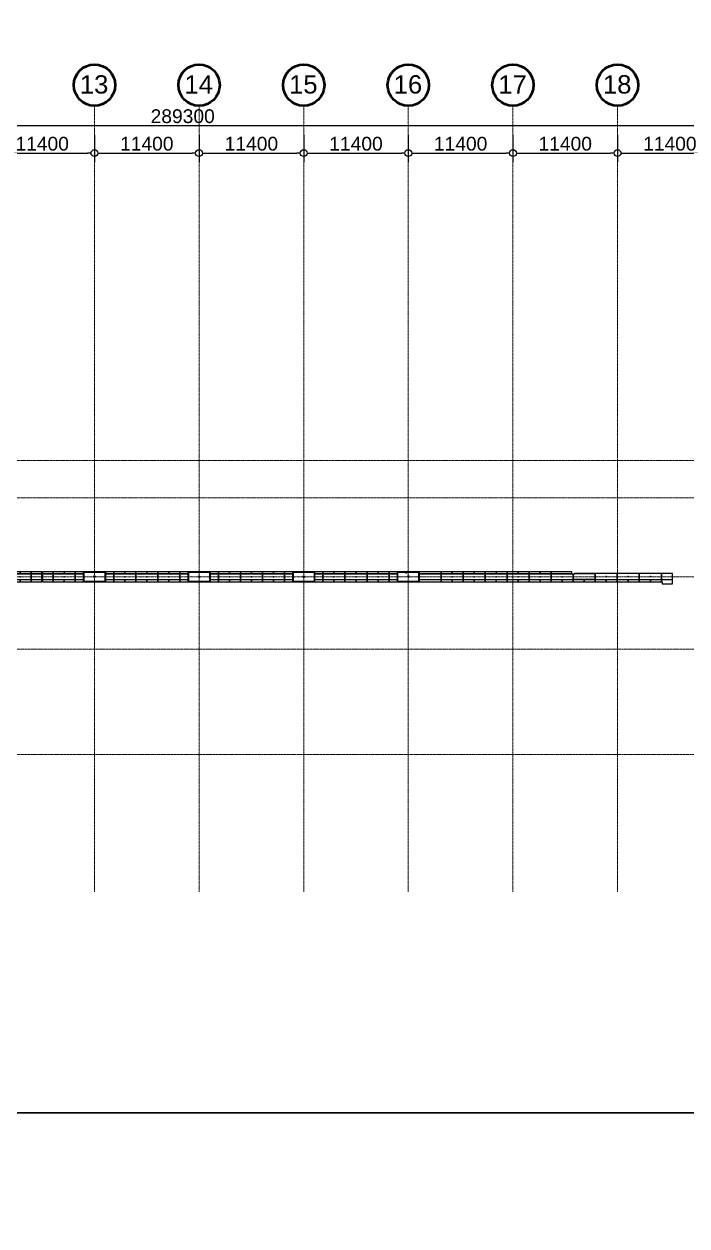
# Model space of a CAD drawing. Header units: millimetres. Extents: x -70132 to 394080, y -1879526 to 121974.
# Drawn here: x 127857 to 200096, y -1177026 to -1046022 of the extents above; entities that cross this region are included whole.
import ezdxf

# ---------------------------------------------------------------- set-up
doc = ezdxf.new("R2010")
doc.units = ezdxf.units.MM
doc.linetypes.add('DPA_Grid _ Level 100', pattern=[10, 5.5, -1.6, 1.3, -1.6])
for name, color, linetype in [('000 - CONCRETE_COL_HATCH_', 251, 'Continuous'), ('000 - CONCRETE_WALL_HATCH_', 251, 'Continuous'), ('000 - CONCRETE_WALL_MAIN_COLOR_1', 5, 'Continuous'), ('000 - CONCRETE_WALL_MAIN_COLOR_2', 1, 'Continuous'), ('009 - AHP_06_PANEL_MAIN_COLOR_1', 3, 'Continuous'), ('009 - AHP_06_PANEL_SYMBOL_', 251, 'Continuous')]:
    doc.layers.add(name, color=color, linetype=linetype)
for name, color, linetype, lineweight in [('A-ANNO-DIMS', 1, 'Continuous', 9), ('S-GRID', 251, 'Continuous', 9), ('S-GRID-IDEN', 3, 'Continuous', 50)]:
    doc.layers.add(name, color=color, linetype=linetype, lineweight=lineweight)
doc.styles.add('Arial', font='arial.ttf', dxfattribs={"height": 1500})
doc.styles.add('Arial_1', font='arial.ttf', dxfattribs={"height": 2000})
doc.styles.add('Arial_2', font='arial.ttf', dxfattribs={"height": 3})
doc.dimstyles.new('DPA-DIM-3_0_C-C', dxfattribs={"dimscale": 304.8, "dimtxt": 1530.3891, "dimasz": 2.46063, "dimexe": 3.28084, "dimexo": 0.0625, "dimgap": 0.82021, "dimtad": 1, "dimdec": 0, "dimzin": 0, "dimdsep": 46, "dimtxsty": 'Arial_2', "dimblk1": 'DOTBLANK', "dimblk2": 'DOTBLANK', "dimsah": 1, "dimcen": 0.09, "dimdle": 3.28084, "dimadec": 8, "dimazin": 0, "dimtfac": 1, "dimtdec": 4, "dimtix": 1, "dimtmove": 0, "dimatfit": 3, "dimfxl": 6.56168, "dimfxlon": 1, "dimtvp": 1, "dimtolj": 1, "dimtzin": 0, "dimarcsym": 2})
pattern_1 = [(37.5, (0, 0), (-0.314967, 9.63412), [0, -7.6, 0, -8.5, 0, -8.125]), (7.5, (0, 0), (8.84888, 14.11073), [0, -4.1, 0, -6.85, 0, -2.625]), (327.5, (-6.15, 0), (15.57071, 0.028295), [0, -2.5, 0, -9, 0, -11.75]), (317.5, (-6.15, 0), (15.03063, 4.38838), [0, -1.25, 0, -5.9, 0, -6.75])]

# ---------------------------------------------------------------- blocks, each defined once
blk = doc.blocks.new('Grid - 100 Scale-2291345-4160-01 UPPER PLATFORM LEVEL - REFLECTED CEILING PLAN')
at = {"layer": 'S-GRID-IDEN'}
blk.add_circle((0, 0), 4.5, dxfattribs=at)
blk = doc.blocks.new('_DotBlank')
at = {"color": 0, "linetype": 'ByBlock', "lineweight": -2}
blk.add_line((-0.5, 0), (-1, 0), dxfattribs=at)
blk.add_circle((0, 0), 0.5, dxfattribs=at)
blk = doc.blocks.new('DIMBLOCK1-4160-01 UPPER PLATFORM LEVEL - REFLECTED CEILING PLAN')
at = {"layer": 'A-ANNO-DIMS', "color": 0, "lineweight": -2, "transparency": 16777216}
for p, q in [((-913915, 54739), (-913915, 51758)), ((-624615, 54739), (-624615, 51758)), ((-913165, 52758), (-625365, 52758))]:
    blk.add_line(p, q, dxfattribs=at)
at = {"layer": 'Defpoints', "color": 0, "transparency": 16777216}
for p in [(-913915, 54758), (-624615, 54758), (-624615, 52758)]:
    blk.add_point(p, dxfattribs=at)
at = {"layer": 'A-ANNO-DIMS', "color": 0, "lineweight": -2, "transparency": 16777216, "xscale": 750, "yscale": 750, "zscale": 750, "rotation": 180}
blk.add_blockref('_DotBlank', (-913915, 52758), dxfattribs=at)
at = {"layer": 'A-ANNO-DIMS', "color": 0, "lineweight": -2, "transparency": 16777216, "xscale": 750, "yscale": 750, "zscale": 750}
blk.add_blockref('_DotBlank', (-624615, 52758), dxfattribs=at)
at = {"layer": 'A-ANNO-DIMS', "color": 0, "transparency": 16777216, "insert": (-769265, 53774), "char_height": 1500, "width": 8306.48, "attachment_point": 5, "style": 'Arial_1'}
blk.add_mtext('\\A1;289300', dxfattribs=at)
blk = doc.blocks.new('DIMBLOCK13-4160-01 UPPER PLATFORM LEVEL - REFLECTED CEILING PLAN')
at = {"layer": 'A-ANNO-DIMS', "color": 0, "lineweight": -2, "transparency": 16777216}
for p, q in [((-790280, 51739), (-790280, 48758)), ((-778880, 51739), (-778880, 48758)), ((-789530, 49758), (-779630, 49758))]:
    blk.add_line(p, q, dxfattribs=at)
at = {"layer": 'Defpoints', "color": 0, "transparency": 16777216}
for p in [(-790280, 51758), (-778880, 51758), (-778880, 49758)]:
    blk.add_point(p, dxfattribs=at)
at = {"layer": 'A-ANNO-DIMS', "color": 0, "lineweight": -2, "transparency": 16777216, "xscale": 750, "yscale": 750, "zscale": 750, "rotation": 180}
blk.add_blockref('_DotBlank', (-790280, 49758), dxfattribs=at)
at = {"layer": 'A-ANNO-DIMS', "color": 0, "lineweight": -2, "transparency": 16777216, "xscale": 750, "yscale": 750, "zscale": 750}
blk.add_blockref('_DotBlank', (-778880, 49758), dxfattribs=at)
at = {"layer": 'A-ANNO-DIMS', "color": 0, "transparency": 16777216, "insert": (-784580, 50774), "char_height": 1500, "width": 6922.07, "attachment_point": 5, "style": 'Arial_1'}
blk.add_mtext('\\A1;11400', dxfattribs=at)
blk = doc.blocks.new('DIMBLOCK14-4160-01 UPPER PLATFORM LEVEL - REFLECTED CEILING PLAN')
at = {"layer": 'A-ANNO-DIMS', "color": 0, "lineweight": -2, "transparency": 16777216}
for p, q in [((-778880, 51739), (-778880, 48758)), ((-767480, 51739), (-767480, 48758)), ((-778130, 49758), (-768230, 49758))]:
    blk.add_line(p, q, dxfattribs=at)
at = {"layer": 'Defpoints', "color": 0, "transparency": 16777216}
for p in [(-778880, 51758), (-767480, 51758), (-767480, 49758)]:
    blk.add_point(p, dxfattribs=at)
at = {"layer": 'A-ANNO-DIMS', "color": 0, "lineweight": -2, "transparency": 16777216, "xscale": 750, "yscale": 750, "zscale": 750, "rotation": 180}
blk.add_blockref('_DotBlank', (-778880, 49758), dxfattribs=at)
at = {"layer": 'A-ANNO-DIMS', "color": 0, "lineweight": -2, "transparency": 16777216, "xscale": 750, "yscale": 750, "zscale": 750}
blk.add_blockref('_DotBlank', (-767480, 49758), dxfattribs=at)
at = {"layer": 'A-ANNO-DIMS', "color": 0, "transparency": 16777216, "insert": (-773180, 50774), "char_height": 1500, "width": 6922.07, "attachment_point": 5, "style": 'Arial_1'}
blk.add_mtext('\\A1;11400', dxfattribs=at)
blk = doc.blocks.new('DIMBLOCK15-4160-01 UPPER PLATFORM LEVEL - REFLECTED CEILING PLAN')
at = {"layer": 'A-ANNO-DIMS', "color": 0, "lineweight": -2, "transparency": 16777216}
for p, q in [((-767480, 51739), (-767480, 48758)), ((-756080, 51739), (-756080, 48758)), ((-766730, 49758), (-756830, 49758))]:
    blk.add_line(p, q, dxfattribs=at)
at = {"layer": 'Defpoints', "color": 0, "transparency": 16777216}
for p in [(-767480, 51758), (-756080, 51758), (-756080, 49758)]:
    blk.add_point(p, dxfattribs=at)
at = {"layer": 'A-ANNO-DIMS', "color": 0, "lineweight": -2, "transparency": 16777216, "xscale": 750, "yscale": 750, "zscale": 750, "rotation": 180}
blk.add_blockref('_DotBlank', (-767480, 49758), dxfattribs=at)
at = {"layer": 'A-ANNO-DIMS', "color": 0, "lineweight": -2, "transparency": 16777216, "xscale": 750, "yscale": 750, "zscale": 750}
blk.add_blockref('_DotBlank', (-756080, 49758), dxfattribs=at)
at = {"layer": 'A-ANNO-DIMS', "color": 0, "transparency": 16777216, "insert": (-761780, 50774), "char_height": 1500, "width": 6922.07, "attachment_point": 5, "style": 'Arial_1'}
blk.add_mtext('\\A1;11400', dxfattribs=at)
blk = doc.blocks.new('DIMBLOCK16-4160-01 UPPER PLATFORM LEVEL - REFLECTED CEILING PLAN')
at = {"layer": 'A-ANNO-DIMS', "color": 0, "lineweight": -2, "transparency": 16777216}
for p, q in [((-756080, 51739), (-756080, 48758)), ((-744680, 51739), (-744680, 48758)), ((-755330, 49758), (-745430, 49758))]:
    blk.add_line(p, q, dxfattribs=at)
at = {"layer": 'Defpoints', "color": 0, "transparency": 16777216}
for p in [(-756080, 51758), (-744680, 51758), (-744680, 49758)]:
    blk.add_point(p, dxfattribs=at)
at = {"layer": 'A-ANNO-DIMS', "color": 0, "lineweight": -2, "transparency": 16777216, "xscale": 750, "yscale": 750, "zscale": 750, "rotation": 180}
blk.add_blockref('_DotBlank', (-756080, 49758), dxfattribs=at)
at = {"layer": 'A-ANNO-DIMS', "color": 0, "lineweight": -2, "transparency": 16777216, "xscale": 750, "yscale": 750, "zscale": 750}
blk.add_blockref('_DotBlank', (-744680, 49758), dxfattribs=at)
at = {"layer": 'A-ANNO-DIMS', "color": 0, "transparency": 16777216, "insert": (-750380, 50774), "char_height": 1500, "width": 6922.07, "attachment_point": 5, "style": 'Arial_1'}
blk.add_mtext('\\A1;11400', dxfattribs=at)
blk = doc.blocks.new('DIMBLOCK17-4160-01 UPPER PLATFORM LEVEL - REFLECTED CEILING PLAN')
at = {"layer": 'A-ANNO-DIMS', "color": 0, "lineweight": -2, "transparency": 16777216}
for p, q in [((-744680, 51739), (-744680, 48758)), ((-733280, 51739), (-733280, 48758)), ((-743930, 49758), (-734030, 49758))]:
    blk.add_line(p, q, dxfattribs=at)
at = {"layer": 'Defpoints', "color": 0, "transparency": 16777216}
for p in [(-744680, 51758), (-733280, 51758), (-733280, 49758)]:
    blk.add_point(p, dxfattribs=at)
at = {"layer": 'A-ANNO-DIMS', "color": 0, "lineweight": -2, "transparency": 16777216, "xscale": 750, "yscale": 750, "zscale": 750, "rotation": 180}
blk.add_blockref('_DotBlank', (-744680, 49758), dxfattribs=at)
at = {"layer": 'A-ANNO-DIMS', "color": 0, "lineweight": -2, "transparency": 16777216, "xscale": 750, "yscale": 750, "zscale": 750}
blk.add_blockref('_DotBlank', (-733280, 49758), dxfattribs=at)
at = {"layer": 'A-ANNO-DIMS', "color": 0, "transparency": 16777216, "insert": (-738980, 50774), "char_height": 1500, "width": 6922.07, "attachment_point": 5, "style": 'Arial_1'}
blk.add_mtext('\\A1;11400', dxfattribs=at)
blk = doc.blocks.new('DIMBLOCK18-4160-01 UPPER PLATFORM LEVEL - REFLECTED CEILING PLAN')
at = {"layer": 'A-ANNO-DIMS', "color": 0, "lineweight": -2, "transparency": 16777216}
for p, q in [((-733280, 51739), (-733280, 48758)), ((-721880, 51739), (-721880, 48758)), ((-732530, 49758), (-722630, 49758))]:
    blk.add_line(p, q, dxfattribs=at)
at = {"layer": 'Defpoints', "color": 0, "transparency": 16777216}
for p in [(-733280, 51758), (-721880, 51758), (-721880, 49758)]:
    blk.add_point(p, dxfattribs=at)
at = {"layer": 'A-ANNO-DIMS', "color": 0, "lineweight": -2, "transparency": 16777216, "xscale": 750, "yscale": 750, "zscale": 750, "rotation": 180}
blk.add_blockref('_DotBlank', (-733280, 49758), dxfattribs=at)
at = {"layer": 'A-ANNO-DIMS', "color": 0, "lineweight": -2, "transparency": 16777216, "xscale": 750, "yscale": 750, "zscale": 750}
blk.add_blockref('_DotBlank', (-721880, 49758), dxfattribs=at)
at = {"layer": 'A-ANNO-DIMS', "color": 0, "transparency": 16777216, "insert": (-727580, 50774), "char_height": 1500, "width": 6922.07, "attachment_point": 5, "style": 'Arial_1'}
blk.add_mtext('\\A1;11400', dxfattribs=at)
blk = doc.blocks.new('DIMBLOCK19-4160-01 UPPER PLATFORM LEVEL - REFLECTED CEILING PLAN')
at = {"layer": 'A-ANNO-DIMS', "color": 0, "lineweight": -2, "transparency": 16777216}
for p, q in [((-721880, 51739), (-721880, 48758)), ((-710480, 51739), (-710480, 48758)), ((-721130, 49758), (-711230, 49758))]:
    blk.add_line(p, q, dxfattribs=at)
at = {"layer": 'Defpoints', "color": 0, "transparency": 16777216}
for p in [(-721880, 51758), (-710480, 51758), (-710480, 49758)]:
    blk.add_point(p, dxfattribs=at)
at = {"layer": 'A-ANNO-DIMS', "color": 0, "lineweight": -2, "transparency": 16777216, "xscale": 750, "yscale": 750, "zscale": 750, "rotation": 180}
blk.add_blockref('_DotBlank', (-721880, 49758), dxfattribs=at)
at = {"layer": 'A-ANNO-DIMS', "color": 0, "lineweight": -2, "transparency": 16777216, "xscale": 750, "yscale": 750, "zscale": 750}
blk.add_blockref('_DotBlank', (-710480, 49758), dxfattribs=at)
at = {"layer": 'A-ANNO-DIMS', "color": 0, "transparency": 16777216, "insert": (-716180, 50774), "char_height": 1500, "width": 6922.07, "attachment_point": 5, "style": 'Arial_1'}
blk.add_mtext('\\A1;11400', dxfattribs=at)
blk = doc.blocks.new('*U1157')
blk.add_point((0, 0))
at = {"layer": '009 - AHP_06_PANEL_MAIN_COLOR_1'}
blk.add_lwpolyline([(-1200, -100), (1200, -100), (1200, 100), (-1200, 100)], close=True, dxfattribs=at)
blk = doc.blocks.new('*U1158')
at = {"layer": '009 - AHP_06_PANEL_MAIN_COLOR_1'}
blk.add_lwpolyline([(0, -100), (905, -100), (905, 100), (0, 100)], close=True, dxfattribs=at)
at = {"layer": '009 - AHP_06_PANEL_SYMBOL_'}
blk.add_point((0, 0), dxfattribs=at)
blk = doc.blocks.new('*U1159')
at = {"layer": '009 - AHP_06_PANEL_MAIN_COLOR_1'}
blk.add_lwpolyline([(0, -100), (905, -100), (905, 100), (0, 100)], close=True, dxfattribs=at)
at = {"layer": '009 - AHP_06_PANEL_SYMBOL_'}
blk.add_point((0, 0), dxfattribs=at)
blk = doc.blocks.new('*U1160')
at = {"layer": '009 - AHP_06_PANEL_MAIN_COLOR_1'}
blk.add_lwpolyline([(0, -300), (905, -300), (905, 300), (0, 300)], close=True, dxfattribs=at)
at = {"layer": '009 - AHP_06_PANEL_SYMBOL_'}
blk.add_point((0, 0), dxfattribs=at)
blk = doc.blocks.new('*U1165')
blk.add_point((0, 0))
at = {"layer": '009 - AHP_06_PANEL_MAIN_COLOR_1'}
blk.add_lwpolyline([(-1200, -300), (1200, -300), (1200, 300), (-1200, 300)], close=True, dxfattribs=at)
blk = doc.blocks.new('*U1166')
at = {"layer": '009 - AHP_06_PANEL_MAIN_COLOR_1'}
blk.add_lwpolyline([(0, -300), (905, -300), (905, 300), (0, 300)], close=True, dxfattribs=at)
at = {"layer": '009 - AHP_06_PANEL_SYMBOL_'}
blk.add_point((0, 0), dxfattribs=at)
blk = doc.blocks.new('*U1189')
at = {"layer": '009 - AHP_06_PANEL_MAIN_COLOR_1'}
blk.add_lwpolyline([(0, -320), (1205, -320), (1205, 320), (0, 320)], close=True, dxfattribs=at)
at = {"layer": '009 - AHP_06_PANEL_SYMBOL_'}
blk.add_point((0, 0), dxfattribs=at)
blk = doc.blocks.new('*U1188')
blk.add_point((0, 0))
at = {"layer": '009 - AHP_06_PANEL_MAIN_COLOR_1'}
blk.add_lwpolyline([(-1200, -320), (1200, -320), (1200, 320), (-1200, 320)], close=True, dxfattribs=at)
blk = doc.blocks.new('*U1176')
at = {"layer": '009 - AHP_06_PANEL_MAIN_COLOR_1'}
blk.add_lwpolyline([(0, -100), (2255, -100), (2255, 100), (0, 100)], close=True, dxfattribs=at)
at = {"layer": '009 - AHP_06_PANEL_SYMBOL_'}
blk.add_point((0, 0), dxfattribs=at)
blk = doc.blocks.new('*U1194')
at = {"layer": '009 - AHP_06_PANEL_MAIN_COLOR_1'}
blk.add_lwpolyline([(0, -200), (75, -200), (75, -408), (1205, -408), (1205, 0), (0, 0), (0, -200), (0, -200), (0, -200), (0, -200), (0, -200), (0, -200)], close=True, dxfattribs=at)
blk = doc.blocks.new('*U1198')
at = {"layer": '000 - CONCRETE_COL_HATCH_'}
h = blk.add_hatch(dxfattribs=at)
h.set_pattern_fill('AR-CONC', color=256, scale=50)
h.paths.add_polyline_path([(-1125, 500), (1125, 500), (1125, -500), (-1125, -500)])
at = {"layer": '000 - CONCRETE_WALL_HATCH_'}
h = blk.add_hatch(dxfattribs=at)
h.set_pattern_fill('AR-SAND', color=256, scale=5)
h.set_pattern_definition(pattern_1)
h.paths.add_polyline_path([(-1165, 540), (-1175, 550), (-1175, -550), (-1165, -540)])
h = blk.add_hatch(dxfattribs=at)
h.set_pattern_fill('AR-SAND', color=256, scale=5)
h.set_pattern_definition(pattern_1)
h.paths.add_polyline_path([(1175, 550), (-1175, 550), (-1165, 540), (1165, 540)])
h = blk.add_hatch(dxfattribs=at)
h.set_pattern_fill('ANSI37', color=256, scale=15)
h.paths.add_polyline_path([(-1125, 500), (-1165, 540), (-1165, -540), (-1125, -500)])
h = blk.add_hatch(dxfattribs=at)
h.set_pattern_fill('ANSI37', color=256, scale=15)
h.paths.add_polyline_path([(-50, 50), (50, 50), (90, 90), (-90, 90)])
h = blk.add_hatch(dxfattribs=at)
h.set_pattern_fill('ANSI37', color=256, scale=15)
h.paths.add_polyline_path([(50, 50), (50, -50), (90, -90), (90, 90)])
h = blk.add_hatch(dxfattribs=at)
h.set_pattern_fill('AR-SAND', color=256, scale=5)
h.set_pattern_definition(pattern_1)
h.paths.add_polyline_path([(1175, 550), (1165, 540), (1165, -540), (1175, -550)])
h = blk.add_hatch(dxfattribs=at)
h.set_pattern_fill('AR-SAND', color=256, scale=5)
h.set_pattern_definition(pattern_1)
h.paths.add_polyline_path([(1165, -540), (-1165, -540), (-1175, -550), (1175, -550)])
h = blk.add_hatch(dxfattribs=at)
h.set_pattern_fill('ANSI37', color=256, scale=15)
h.paths.add_polyline_path([(50, -50), (-50, -50), (-90, -90), (90, -90)])
blk.add_point((0, 0))
at = {"layer": '000 - CONCRETE_WALL_MAIN_COLOR_1'}
blk.add_lwpolyline([(-1125, 500), (1125, 500), (1125, -500), (-1125, -500)], close=True, dxfattribs=at)
at = {"layer": '000 - CONCRETE_WALL_MAIN_COLOR_2'}
for points in [[(-1165, 540), (-1175, 550), (-1175, -550), (-1165, -540)], [(1175, 550), (-1175, 550), (-1165, 540), (1165, 540)], [(1165, 540), (-1165, 540), (-1125, 500), (1125, 500)], [(-1125, 500), (-1165, 540), (-1165, -540), (-1125, -500), (-1125, 500)], [(1165, 540), (1125, 500), (1125, -500), (1165, -540)], [(1175, 550), (1165, 540), (1165, -540), (1175, -550)], [(1165, -540), (-1165, -540), (-1175, -550), (1175, -550)], [(1125, -500), (-1125, -500), (-1165, -540), (1165, -540)]]:
    blk.add_lwpolyline(points, close=True, dxfattribs=at)
blk = doc.blocks.new('*U1199')
at = {"layer": '000 - CONCRETE_COL_HATCH_'}
h = blk.add_hatch(dxfattribs=at)
h.set_pattern_fill('AR-CONC', color=256, scale=50)
h.paths.add_polyline_path([(-1125, 500), (1125, 500), (1125, -500), (-1125, -500)])
at = {"layer": '000 - CONCRETE_WALL_HATCH_'}
h = blk.add_hatch(dxfattribs=at)
h.set_pattern_fill('AR-SAND', color=256, scale=5)
h.set_pattern_definition(pattern_1)
h.paths.add_polyline_path([(-1165, 540), (-1175, 550), (-1175, -550), (-1165, -540)])
h = blk.add_hatch(dxfattribs=at)
h.set_pattern_fill('AR-SAND', color=256, scale=5)
h.set_pattern_definition(pattern_1)
h.paths.add_polyline_path([(1175, 550), (-1175, 550), (-1165, 540), (1165, 540)])
h = blk.add_hatch(dxfattribs=at)
h.set_pattern_fill('ANSI37', color=256, scale=15)
h.paths.add_polyline_path([(-1125, 500), (-1165, 540), (-1165, -540), (-1125, -500)])
h = blk.add_hatch(dxfattribs=at)
h.set_pattern_fill('ANSI37', color=256, scale=15)
h.paths.add_polyline_path([(-50, 50), (50, 50), (90, 90), (-90, 90)])
h = blk.add_hatch(dxfattribs=at)
h.set_pattern_fill('ANSI37', color=256, scale=15)
h.paths.add_polyline_path([(50, 50), (50, -50), (90, -90), (90, 90)])
h = blk.add_hatch(dxfattribs=at)
h.set_pattern_fill('AR-SAND', color=256, scale=5)
h.set_pattern_definition(pattern_1)
h.paths.add_polyline_path([(1175, 550), (1165, 540), (1165, -540), (1175, -550)])
h = blk.add_hatch(dxfattribs=at)
h.set_pattern_fill('AR-SAND', color=256, scale=5)
h.set_pattern_definition(pattern_1)
h.paths.add_polyline_path([(1165, -540), (-1165, -540), (-1175, -550), (1175, -550)])
h = blk.add_hatch(dxfattribs=at)
h.set_pattern_fill('ANSI37', color=256, scale=15)
h.paths.add_polyline_path([(50, -50), (-50, -50), (-90, -90), (90, -90)])
blk.add_point((0, 0))
at = {"layer": '000 - CONCRETE_WALL_MAIN_COLOR_1'}
blk.add_lwpolyline([(-1125, 500), (1125, 500), (1125, -500), (-1125, -500)], close=True, dxfattribs=at)
at = {"layer": '000 - CONCRETE_WALL_MAIN_COLOR_2'}
for points in [[(-1165, 540), (-1175, 550), (-1175, -550), (-1165, -540)], [(1175, 550), (-1175, 550), (-1165, 540), (1165, 540)], [(1165, 540), (-1165, 540), (-1125, 500), (1125, 500)], [(-1125, 500), (-1165, 540), (-1165, -540), (-1125, -500), (-1125, 500)], [(1165, 540), (1125, 500), (1125, -500), (1165, -540)], [(1175, 550), (1165, 540), (1165, -540), (1175, -550)], [(1165, -540), (-1165, -540), (-1175, -550), (1175, -550)], [(1125, -500), (-1125, -500), (-1165, -540), (1165, -540)]]:
    blk.add_lwpolyline(points, close=True, dxfattribs=at)
blk = doc.blocks.new('*U1200')
at = {"layer": '000 - CONCRETE_COL_HATCH_'}
h = blk.add_hatch(dxfattribs=at)
h.set_pattern_fill('AR-CONC', color=256, scale=50)
h.paths.add_polyline_path([(-1125, 500), (1125, 500), (1125, -500), (-1125, -500)])
at = {"layer": '000 - CONCRETE_WALL_HATCH_'}
h = blk.add_hatch(dxfattribs=at)
h.set_pattern_fill('AR-SAND', color=256, scale=5)
h.set_pattern_definition(pattern_1)
h.paths.add_polyline_path([(-1165, 540), (-1175, 550), (-1175, -550), (-1165, -540)])
h = blk.add_hatch(dxfattribs=at)
h.set_pattern_fill('AR-SAND', color=256, scale=5)
h.set_pattern_definition(pattern_1)
h.paths.add_polyline_path([(1175, 550), (-1175, 550), (-1165, 540), (1165, 540)])
h = blk.add_hatch(dxfattribs=at)
h.set_pattern_fill('ANSI37', color=256, scale=15)
h.paths.add_polyline_path([(-1125, 500), (-1165, 540), (-1165, -540), (-1125, -500)])
h = blk.add_hatch(dxfattribs=at)
h.set_pattern_fill('ANSI37', color=256, scale=15)
h.paths.add_polyline_path([(-50, 50), (50, 50), (90, 90), (-90, 90)])
h = blk.add_hatch(dxfattribs=at)
h.set_pattern_fill('ANSI37', color=256, scale=15)
h.paths.add_polyline_path([(50, 50), (50, -50), (90, -90), (90, 90)])
h = blk.add_hatch(dxfattribs=at)
h.set_pattern_fill('AR-SAND', color=256, scale=5)
h.set_pattern_definition(pattern_1)
h.paths.add_polyline_path([(1175, 550), (1165, 540), (1165, -540), (1175, -550)])
h = blk.add_hatch(dxfattribs=at)
h.set_pattern_fill('AR-SAND', color=256, scale=5)
h.set_pattern_definition(pattern_1)
h.paths.add_polyline_path([(1165, -540), (-1165, -540), (-1175, -550), (1175, -550)])
h = blk.add_hatch(dxfattribs=at)
h.set_pattern_fill('ANSI37', color=256, scale=15)
h.paths.add_polyline_path([(50, -50), (-50, -50), (-90, -90), (90, -90)])
blk.add_point((0, 0))
at = {"layer": '000 - CONCRETE_WALL_MAIN_COLOR_1'}
blk.add_lwpolyline([(-1125, 500), (1125, 500), (1125, -500), (-1125, -500)], close=True, dxfattribs=at)
at = {"layer": '000 - CONCRETE_WALL_MAIN_COLOR_2'}
for points in [[(-1165, 540), (-1175, 550), (-1175, -550), (-1165, -540)], [(1175, 550), (-1175, 550), (-1165, 540), (1165, 540)], [(1165, 540), (-1165, 540), (-1125, 500), (1125, 500)], [(-1125, 500), (-1165, 540), (-1165, -540), (-1125, -500), (-1125, 500)], [(1165, 540), (1125, 500), (1125, -500), (1165, -540)], [(1175, 550), (1165, 540), (1165, -540), (1175, -550)], [(1165, -540), (-1165, -540), (-1175, -550), (1175, -550)], [(1125, -500), (-1125, -500), (-1165, -540), (1165, -540)]]:
    blk.add_lwpolyline(points, close=True, dxfattribs=at)
blk = doc.blocks.new('*U1181')
at = {"layer": '009 - AHP_06_PANEL_MAIN_COLOR_1'}
blk.add_lwpolyline([(0, -100), (2380, -100), (2380, 100), (0, 100)], close=True, dxfattribs=at)
at = {"layer": '009 - AHP_06_PANEL_SYMBOL_'}
blk.add_point((0, 0), dxfattribs=at)
blk = doc.blocks.new('*U1182')
at = {"layer": '009 - AHP_06_PANEL_MAIN_COLOR_1'}
blk.add_lwpolyline([(0, -300), (2380, -300), (2380, 300), (0, 300)], close=True, dxfattribs=at)
at = {"layer": '009 - AHP_06_PANEL_SYMBOL_'}
blk.add_point((0, 0), dxfattribs=at)
blk = doc.blocks.new('*U1197')
at = {"layer": '000 - CONCRETE_COL_HATCH_'}
h = blk.add_hatch(dxfattribs=at)
h.set_pattern_fill('AR-CONC', color=256, scale=50)
h.paths.add_polyline_path([(-1125, 500), (1125, 500), (1125, -500), (-1125, -500)])
at = {"layer": '000 - CONCRETE_WALL_HATCH_'}
h = blk.add_hatch(dxfattribs=at)
h.set_pattern_fill('AR-SAND', color=256, scale=5)
h.set_pattern_definition(pattern_1)
h.paths.add_polyline_path([(-1165, 540), (-1175, 550), (-1175, -550), (-1165, -540)])
h = blk.add_hatch(dxfattribs=at)
h.set_pattern_fill('AR-SAND', color=256, scale=5)
h.set_pattern_definition(pattern_1)
h.paths.add_polyline_path([(1175, 550), (-1175, 550), (-1165, 540), (1165, 540)])
h = blk.add_hatch(dxfattribs=at)
h.set_pattern_fill('ANSI37', color=256, scale=15)
h.paths.add_polyline_path([(-1125, 500), (-1165, 540), (-1165, -540), (-1125, -500)])
h = blk.add_hatch(dxfattribs=at)
h.set_pattern_fill('ANSI37', color=256, scale=15)
h.paths.add_polyline_path([(-50, 50), (50, 50), (90, 90), (-90, 90)])
h = blk.add_hatch(dxfattribs=at)
h.set_pattern_fill('ANSI37', color=256, scale=15)
h.paths.add_polyline_path([(50, 50), (50, -50), (90, -90), (90, 90)])
h = blk.add_hatch(dxfattribs=at)
h.set_pattern_fill('AR-SAND', color=256, scale=5)
h.set_pattern_definition(pattern_1)
h.paths.add_polyline_path([(1175, 550), (1165, 540), (1165, -540), (1175, -550)])
h = blk.add_hatch(dxfattribs=at)
h.set_pattern_fill('AR-SAND', color=256, scale=5)
h.set_pattern_definition(pattern_1)
h.paths.add_polyline_path([(1165, -540), (-1165, -540), (-1175, -550), (1175, -550)])
h = blk.add_hatch(dxfattribs=at)
h.set_pattern_fill('ANSI37', color=256, scale=15)
h.paths.add_polyline_path([(50, -50), (-50, -50), (-90, -90), (90, -90)])
blk.add_point((0, 0))
at = {"layer": '000 - CONCRETE_WALL_MAIN_COLOR_1'}
blk.add_lwpolyline([(-1125, 500), (1125, 500), (1125, -500), (-1125, -500)], close=True, dxfattribs=at)
at = {"layer": '000 - CONCRETE_WALL_MAIN_COLOR_2'}
for points in [[(-1165, 540), (-1175, 550), (-1175, -550), (-1165, -540)], [(1175, 550), (-1175, 550), (-1165, 540), (1165, 540)], [(1165, 540), (-1165, 540), (-1125, 500), (1125, 500)], [(-1125, 500), (-1165, 540), (-1165, -540), (-1125, -500), (-1125, 500)], [(1165, 540), (1125, 500), (1125, -500), (1165, -540)], [(1175, 550), (1165, 540), (1165, -540), (1175, -550)], [(1165, -540), (-1165, -540), (-1175, -550), (1175, -550)], [(1125, -500), (-1125, -500), (-1165, -540), (1165, -540)]]:
    blk.add_lwpolyline(points, close=True, dxfattribs=at)
blk = doc.blocks.new('*U1183')
at = {"layer": '009 - AHP_06_PANEL_MAIN_COLOR_1'}
blk.add_lwpolyline([(0, -100), (1150, -100), (1150, 100), (0, 100)], close=True, dxfattribs=at)
at = {"layer": '009 - AHP_06_PANEL_SYMBOL_'}
blk.add_point((0, 0), dxfattribs=at)
blk = doc.blocks.new('*U1184')
at = {"layer": '009 - AHP_06_PANEL_MAIN_COLOR_1'}
blk.add_lwpolyline([(0, -300), (1150, -300), (1150, 300), (0, 300)], close=True, dxfattribs=at)
at = {"layer": '009 - AHP_06_PANEL_SYMBOL_'}
blk.add_point((0, 0), dxfattribs=at)
blk = doc.blocks.new('*U1185')
at = {"layer": '009 - AHP_06_PANEL_MAIN_COLOR_1'}
blk.add_lwpolyline([(0, -100), (1150, -100), (1150, 100), (0, 100)], close=True, dxfattribs=at)
at = {"layer": '009 - AHP_06_PANEL_SYMBOL_'}
blk.add_point((0, 0), dxfattribs=at)
blk = doc.blocks.new('*U1186')
at = {"layer": '009 - AHP_06_PANEL_MAIN_COLOR_1'}
blk.add_lwpolyline([(0, -100), (1150, -100), (1150, 100), (0, 100)], close=True, dxfattribs=at)
at = {"layer": '009 - AHP_06_PANEL_SYMBOL_'}
blk.add_point((0, 0), dxfattribs=at)
blk = doc.blocks.new('*U1193')
at = {"layer": '009 - AHP_06_PANEL_MAIN_COLOR_1'}
blk.add_lwpolyline([(2400, 640), (130, 640), (130, 600), (130, 600), (0, 600), (0, 0), (2400, 0), (2400, 0), (2400, 0), (2400, 0), (2400, 0), (2400, 0)], close=True, dxfattribs=at)
blk = doc.blocks.new('W-1-PP19-AR-4160-01-A_20260405-031418_C06_OVL')
blk.add_lwpolyline([(97775, -300), (97775, 300), (97905, 300), (97905, 300), (97905, 340), (100175, 340), (100175, -300)], close=True)
for name, p in [('*U1157', (37500, 450)), ('*U1165', (37500, 0)), ('*U1185', (38700, 450)), ('*U1184', (38700, 0)), ('*U1157', (42300, 450)), ('*U1165', (42300, 0)), ('*U1159', (43500, 450)), ('*U1160', (43500, 0)), ('*U1197', (45600, 0)), ('*U1157', (48900, 450)), ('*U1165', (48900, 0)), ('*U1157', (51300, 450)), ('*U1165', (51300, 0)), ('*U1157', (53700, 450)), ('*U1165', (53700, 0)), ('*U1159', (54900, 450)), ('*U1160', (54900, 0)), ('*U1198', (57000, 0)), ('*U1157', (60300, 450)), ('*U1165', (60300, 0)), ('*U1157', (62700, 450)), ('*U1165', (62700, 0)), ('*U1157', (65100, 450)), ('*U1165', (65100, 0)), ('*U1159', (66300, 450)), ('*U1160', (66300, 0)), ('*U1199', (68400, 0)), ('*U1157', (71700, 450)), ('*U1165', (71700, 0)), ('*U1157', (74100, 450)), ('*U1165', (74100, 0)), ('*U1157', (76500, 450)), ('*U1165', (76500, 0)), ('*U1159', (77700, 450)), ('*U1160', (77700, 0)), ('*U1200', (79800, 0)), ('*U1157', (84575, 450)), ('*U1165', (84575, 0)), ('*U1157', (86975, 450)), ('*U1165', (86975, 0)), ('*U1157', (89375, 450)), ('*U1165', (89375, 0)), ('*U1157', (91775, 450)), ('*U1165', (91775, 0)), ('*U1157', (94175, 450)), ('*U1165', (94175, 0)), ('*U1176', (95375, 450)), ('*U1165', (96575, 0)), ('*U1193', (97775, -300)), ('*U1188', (101375, 20)), ('*U1188', (103775, 20)), ('*U1188', (106175, 20)), ('*U1189', (107375, 20)), ('*U1157', (37500, -450)), ('*U1186', (38700, -450)), ('*U1157', (42300, -450)), ('*U1159', (43500, -450)), ('*U1157', (48900, -450)), ('*U1157', (51300, -450)), ('*U1157', (53700, -450)), ('*U1159', (54900, -450)), ('*U1157', (60300, -450)), ('*U1157', (62700, -450)), ('*U1157', (65100, -450)), ('*U1159', (66300, -450)), ('*U1157', (71700, -450)), ('*U1157', (74100, -450)), ('*U1157', (76500, -450)), ('*U1159', (77700, -450)), ('*U1157', (84575, -450)), ('*U1157', (86975, -450)), ('*U1157', (89375, -450)), ('*U1157', (91775, -450)), ('*U1157', (94175, -450)), ('*U1157', (96575, -450)), ('*U1157', (98975, -450)), ('*U1157', (101375, -450)), ('*U1157', (103775, -450)), ('*U1157', (106175, -450)), ('*U1194', (107375, -350))]:
    blk.add_blockref(name, p)
at = {"rotation": 180}
for name, p in [('*U1185', (41100, 450)), ('*U1184', (41100, 0)), ('*U1158', (47700, 450)), ('*U1166', (47700, 0)), ('*U1158', (59100, 450)), ('*U1166', (59100, 0)), ('*U1158', (70500, 450)), ('*U1166', (70500, 0)), ('*U1181', (83375, 450)), ('*U1182', (83375, 0)), ('*U1183', (41100, -450)), ('*U1158', (47700, -450)), ('*U1158', (59100, -450)), ('*U1158', (70500, -450)), ('*U1181', (83375, -450))]:
    blk.add_blockref(name, p, dxfattribs=at)
blk = doc.blocks.new('A$Cb43e41a5')
at = {"layer": 'S-GRID', "linetype": 'DPA_Grid _ Level 100'}
for p, q in [((68400, -34321.3), (68400, 51340.2)), ((79800, -34321.3), (79800, 51340.2)), ((91200, -34321.3), (91200, 51340.2)), ((102600, -34321.3), (102600, 51340.2)), ((114000, -34321.3), (114000, 51340.2)), ((125400, -34321.3), (125400, 51340.2)), ((245761.3, 12673), (-107402, 12673)), ((245761.3, 8615), (-110577, 8615)), ((244133.8, 0), (-110577, 0)), ((244133.8, -7900), (-110577, -7900)), ((244133.8, -19375), (-110577, -19375))]:
    blk.add_line(p, q, dxfattribs=at)
blk.add_blockref('W-1-PP19-AR-4160-01-A_20260405-031418_C06_OVL', (22800, 0))
at = {"layer": 'S-GRID-IDEN', "xscale": 499.9999999999995, "yscale": 499.9999999999995, "zscale": 499.9999999999995}
for p in [(68400, 53590.2), (79800, 53590.2), (91200, 53590.2), (102600, 53590.2), (114000, 53590.2), (125400, 53590.2)]:
    blk.add_blockref('Grid - 100 Scale-2291345-4160-01 UPPER PLATFORM LEVEL - REFLECTED CEILING PLAN', p, dxfattribs=at)
at = {"layer": 'S-GRID-IDEN', "lineweight": 9, "char_height": 2000, "width": 3767.931, "attachment_point": 1, "style": 'Arial'}
for s, insert in [('13', (66806, 54669.7)), ('14', (78206, 54669.7)), ('15', (89606, 54669.7)), ('16', (101006, 54669.7)), ('17', (112406, 54669.7)), ('18', (123806, 54669.7))]:
    blk.add_mtext(s, dxfattribs=dict(at, insert=insert))
at = {"layer": 'A-ANNO-DIMS'}
for base, p1, p2, override, picture, middle in [((222665, 49178), (-66635, 51178), (222665, 51178), {"dimpost": '<>', "dimfxl": 289300}, 'DIMBLOCK1-4160-01 UPPER PLATFORM LEVEL - REFLECTED CEILING PLAN', (78015, 50194.4)), ((68400, 46178), (57000, 48178), (68400, 48178), {"dimpost": '<>', "dimfxl": 11400}, 'DIMBLOCK13-4160-01 UPPER PLATFORM LEVEL - REFLECTED CEILING PLAN', (62700, 47193.9)), ((79800, 46178), (68400, 48178), (79800, 48178), {"dimpost": '<>', "dimfxl": 11400}, 'DIMBLOCK14-4160-01 UPPER PLATFORM LEVEL - REFLECTED CEILING PLAN', (74100, 47193.9)), ((91200, 46178), (79800, 48178), (91200, 48178), {"dimpost": '<>', "dimfxl": 11400}, 'DIMBLOCK15-4160-01 UPPER PLATFORM LEVEL - REFLECTED CEILING PLAN', (85500, 47193.9)), ((102600, 46178), (91200, 48178), (102600, 48178), {"dimpost": '<>', "dimfxl": 11400}, 'DIMBLOCK16-4160-01 UPPER PLATFORM LEVEL - REFLECTED CEILING PLAN', (96900, 47193.9)), ((114000, 46178), (102600, 48178), (114000, 48178), {"dimpost": '<>', "dimfxl": 11400}, 'DIMBLOCK17-4160-01 UPPER PLATFORM LEVEL - REFLECTED CEILING PLAN', (108300, 47193.9)), ((125400, 46178), (114000, 48178), (125400, 48178), {"dimpost": '<>', "dimfxl": 11400}, 'DIMBLOCK18-4160-01 UPPER PLATFORM LEVEL - REFLECTED CEILING PLAN', (119700, 47193.9)), ((136800, 46178), (125400, 48178), (136800, 48178), {"dimpost": '<>', "dimfxl": 11400}, 'DIMBLOCK19-4160-01 UPPER PLATFORM LEVEL - REFLECTED CEILING PLAN', (131100, 47193.9))]:
    dim = blk.add_linear_dim(base=base, p1=p1, p2=p2, dimstyle='DPA-DIM-3_0_C-C', override=override, dxfattribs=at)
    dim.commit()
    dim.dimension.update_dxf_attribs({"geometry": picture, "text_midpoint": middle, "insert": (847280, -3580)})

msp = doc.modelspace()

# ---------------------------------------------------------------- linework, layer by layer
for points in [[(-66720.1, -1164704.4), (356364.1, -1164704.4), (356364.1, -1021740.1), (-66720.1, -1021740.1)], [(-66720.1, -1307668.6), (356364.1, -1307668.6), (356364.1, -1164704.4), (-66720.1, -1164704.4)]]:
    msp.add_lwpolyline(points, close=True)

# ---------------------------------------------------------------- next in the draw order: block references
msp.add_blockref('A$Cb43e41a5', (67130.7, -1106268.7))

doc.saveas('drawing.dxf')
